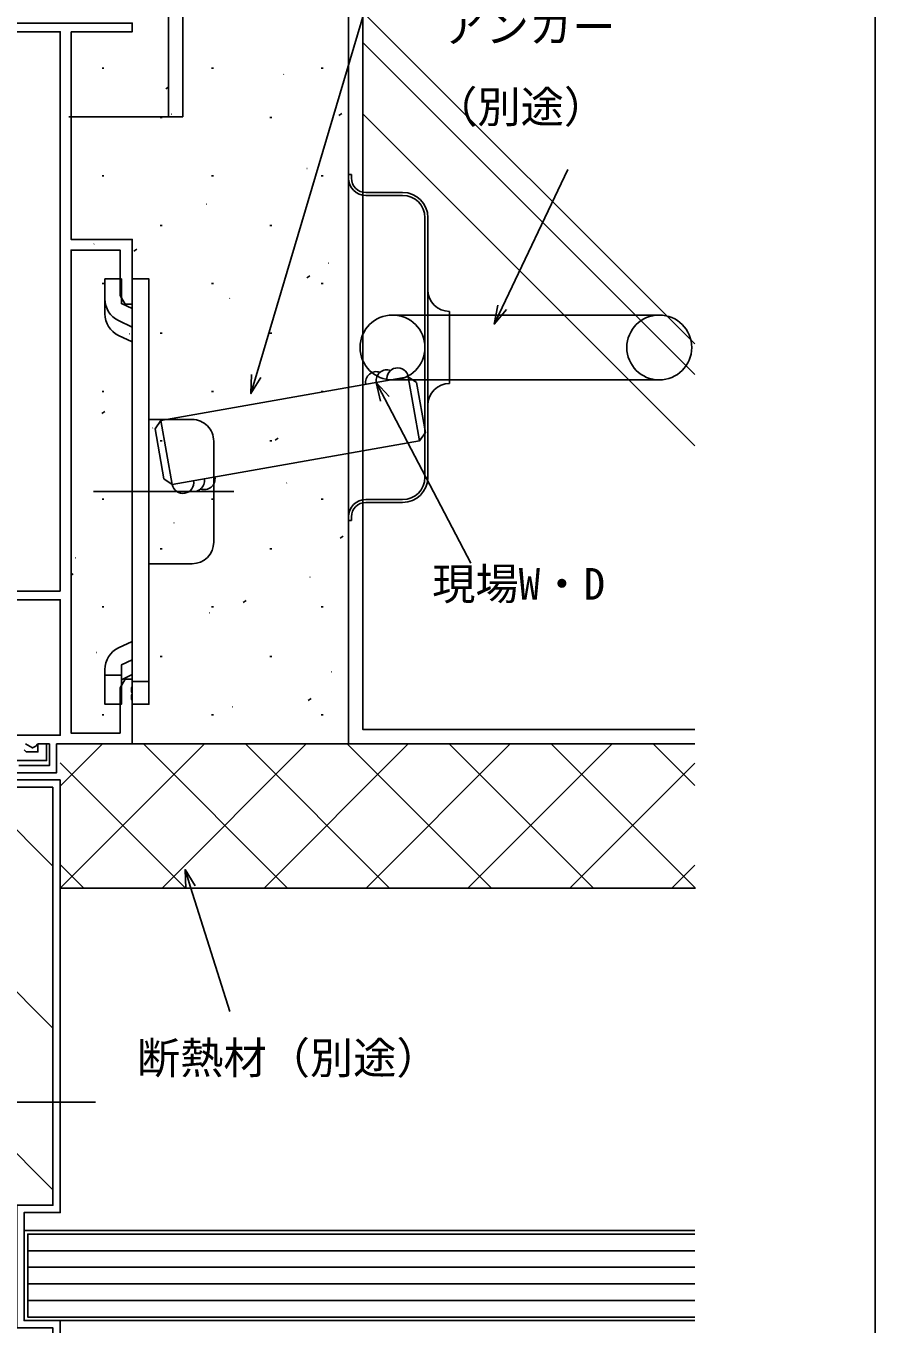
# Model space of a CAD drawing. Units: millimetres, scale not verified. Extents: x -437 to 438, y -344 to 341.
# Drawn here: x 320.4 to 438.2, y -199.2 to -19.1 of the extents above; entities that cross this region are included whole.
import ezdxf
from ezdxf.enums import TextEntityAlignment as Align

# ---------------------------------------------------------------- set-up
doc = ezdxf.new("R2010")
doc.units = ezdxf.units.MM
doc.header["$LTSCALE"] = 2
for name, color, linetype in [('0-2_YKK_11', 7, 'Continuous'), ('0-4_YKK_12', 2, 'Continuous'), ('0-5_YKK_13', 4, 'Continuous'), ('0-7_YKK_D', 6, 'Continuous'), ('0-8_YKK_ZWAK', 7, 'Continuous'), ('0-9_YSS_K', 3, 'Continuous')]:
    doc.layers.add(name, color=color, linetype=linetype)
doc.styles.add('ＭＳ ゴシック', font='')
doc.styles.get('ＭＳ ゴシック').set_extended_font_data('MS Gothic')

msp = doc.modelspace()

# ---------------------------------------------------------------- linework, layer by layer
at = {"layer": '0-2_YKK_11'}
for points in [[(326.667, -19.9), (335.167, -19.9), (335.167, -18.7), (310.167, -18.7), (310.167, -24.2), (309.167, -24.2)], [(318.667, -122.7), (324.667, -122.7), (324.667, -118.7), (335.167, -118.7), (335.167, -112.658), (335.047, -112.475), (335.047, -111.925), (335.167, -111.742), (335.167, -111.658), (335.047, -111.475), (335.047, -110.925), (335.167, -110.742), (335.167, -109.7), (334.167, -109.7), (333.467, -110.913), (333.467, -117.2), (326.667, -117.2), (326.667, -50.2), (333.467, -50.2), (333.467, -56.488), (334.167, -57.7), (335.167, -57.7), (335.167, -48.7), (326.667, -48.7), (326.667, -19.9)], [(287.967, -98.7), (325.167, -98.7), (325.167, -117.5), (318.667, -117.5)], [(318.667, -121), (323.267, -121), (323.267, -118.7), (322.067, -118.7), (322.067, -119.8), (320.467, -119.8), (320.167, -119.5)], [(320.347, -118.7), (321.317, -119.26), (321.767, -119), (322.067, -118.7), (323.667, -118.7), (323.667, -121.7), (319.429, -121.7)]]:
    msp.add_lwpolyline(points, dxfattribs=at)
msp.add_lwpolyline([(325.167, -97.5), (325.167, -19.9), (311.667, -19.9), (311.667, -25.7), (310.667, -25.7), (310.667, -97.5)], close=True, dxfattribs=at)
at = {"layer": '0-4_YKK_12'}
for p, q in [((340.167, 51.295), (340.167, -31.704)), ((326.367, -31.706), (342.167, -31.706)), ((174.167, -168.4), (330.067, -168.4))]:
    msp.add_line(p, q, dxfattribs=at)
for points in [[(342.167, 66.295), (342.167, 51.295), (342.167, -31.704)], [(324.667, -121.7), (324.667, -122.7), (323.667, -122.7)]]:
    msp.add_lwpolyline(points, dxfattribs=at)
at = {"layer": '0-5_YKK_13'}
for p, q in [((365.167, -39.7), (365.167, -40.2)), ((365.567, -39.7), (365.167, -39.7)), ((365.167, -40.2), (365.167, -87.2)), ((365.567, -39.7), (365.567, -40.2)), ((372.667, -42.2), (367.567, -42.2)), ((372.667, -42.6), (367.567, -42.6)), ((375.767, -55.7), (375.767, -45.7)), ((376.167, -55.7), (376.167, -45.7)), ((375.767, -55.7), (375.767, -71.7)), ((376.167, -71.7), (376.167, -55.7)), ((331.367, -59.032), (331.367, -56.494)), ((408.267, -59.2), (371.267, -59.2)), ((379.167, -58.7), (379.167, -68.7)), ((335.167, -60.861), (333.255, -59.956)), ((335.167, -62.906), (333.272, -62.023)), ((408.267, -68.2), (371.267, -68.2)), ((375.767, -81.7), (375.767, -71.7)), ((376.167, -81.7), (376.167, -71.7)), ((337.467, -73.7), (343.467, -73.7)), ((346.467, -76.7), (346.467, -90.7)), ((349.248, -83.7), (329.796, -83.7)), ((367.567, -84.8), (372.667, -84.8)), ((367.567, -85.2), (372.667, -85.2)), ((365.167, -87.2), (365.167, -87.7)), ((365.167, -87.7), (365.567, -87.7)), ((365.567, -87.2), (365.567, -87.7)), ((343.467, -93.7), (337.467, -93.7)), ((335.167, -104.494), (333.272, -105.377)), ((333.667, -109.143), (331.367, -109.143)), ((333.667, -109.794), (335.167, -109.084)), ((337.467, -110.025), (335.167, -110.025)), ((325.167, -168.4), (296.667, -168.4))]:
    msp.add_line(p, q, dxfattribs=at)
for points in [[(331.367, -56.973), (331.367, -54.2), (333.667, -54.2), (333.667, -57.606), (335.167, -58.316)], [(331.367, -108.368), (331.367, -110.906), (331.367, -113.2), (333.667, -113.2), (333.667, -107.731), (335.167, -107.032)]]:
    msp.add_lwpolyline(points, dxfattribs=at)
msp.add_lwpolyline([(335.167, -113.2), (335.167, -54.2), (337.467, -54.2), (337.467, -113.2)], close=True, dxfattribs=at)
msp.add_circle((371.267, -63.7), 4.5, dxfattribs=at)
for centre, radius, start, end in [((367.567, -40.2), 2.4, 180, 270), ((367.567, -40.2), 2, 180, 270), ((372.667, -45.7), 3.5, 0, 90), ((372.667, -45.7), 3.1, 0, 90), ((379.167, -55.7), 3, 180, 270), ((334.667, -56.973), 3.3, 180, 244.66912), ((334.667, -59.032), 3.3, 180, 245), ((408.267, -63.7), 4.5, 90, 270), ((408.267, -63.7), 4.5, 270, 90), ((379.167, -71.7), 3, 90, 180), ((343.467, -76.7), 3, 359.99998, 90.00002), ((372.667, -81.7), 3.1, 270, 0), ((372.667, -81.7), 3.5, 270, 0), ((367.567, -87.2), 2.4, 90, 180), ((367.567, -87.2), 2, 90, 180), ((343.467, -90.7), 3, 270, 359.99998), ((334.667, -108.368), 3.3, 115, 180)]:
    msp.add_arc(centre, radius, start, end, dxfattribs=at)
at = {"layer": '0-7_YKK_D'}
for points in [[(351.633, -70.103), (352.358, -67.658), (374.638, 7.421)], [(385.384, -60.446), (386.479, -58.143), (395.575, -39)], [(387.096, -58.436), (385.384, -60.446), (385.861, -57.85)], [(353.014, -67.852), (351.633, -70.103), (351.703, -67.464)], [(369.598, -71.131), (369.02, -68.555), (370.808, -70.497)], [(369.02, -68.555), (370.203, -70.814), (382.15, -93.615)], [(342.597, -138.774), (342.479, -136.137), (343.9, -138.362)], [(342.479, -136.137), (343.248, -138.568), (348.705, -155.816)]]:
    msp.add_lwpolyline(points, dxfattribs=at)
at = {"layer": '0-8_YKK_ZWAK'}
msp.add_lwpolyline([(-436.8, -343.7), (438.2, -343.7), (438.2, 306.3)], dxfattribs=at)
at = {"layer": '0-9_YSS_K'}
for p, q in [((367.167, -17.167), (413.2, -63.2)), ((367.167, -21.41), (413.2, -67.443)), ((330.977, -24.945), (331.227, -24.945)), ((346.177, -24.945), (346.427, -24.945)), ((361.377, -24.945), (361.627, -24.945)), ((356.16, -25.823), (356.207, -25.806)), ((339.805, -27.829), (340.222, -27.553)), ((339.052, -31.82), (339.302, -31.82)), ((340.559, -31.347), (340.606, -31.33)), ((354.252, -31.82), (354.502, -31.82)), ((363.819, -31.523), (364.236, -31.247)), ((367.167, -31.309), (413.2, -77.342)), ((359.39, -38.883), (359.437, -38.867)), ((330.977, -39.895), (331.227, -39.895)), ((346.177, -39.895), (346.427, -39.895)), ((361.377, -39.895), (361.627, -39.895)), ((345.439, -43.824), (345.486, -43.807)), ((339.052, -46.77), (339.302, -46.77)), ((354.252, -46.77), (354.502, -46.77)), ((329.838, -49.348), (329.885, -49.332)), ((335.383, -50.345), (335.8, -50.069)), ((362.384, -52.028), (362.432, -52.011)), ((359.397, -54.039), (359.813, -53.763)), ((330.977, -54.845), (331.227, -54.845)), ((346.177, -54.845), (346.427, -54.845)), ((361.377, -54.845), (361.627, -54.845)), ((348.669, -56.885), (348.716, -56.868)), ((334.718, -61.825), (334.765, -61.808)), ((339.052, -61.72), (339.302, -61.72)), ((354.252, -61.72), (354.502, -61.72)), ((373.45, -67.771), (339.146, -73.852)), ((330.977, -69.795), (331.227, -69.795)), ((346.177, -69.795), (346.427, -69.795)), ((351.663, -70.029), (351.711, -70.012)), ((361.377, -69.795), (361.627, -69.795)), ((330.961, -72.861), (331.378, -72.585)), ((337.948, -74.886), (337.995, -74.869)), ((339.052, -76.67), (339.302, -76.67)), ((375.021, -76.633), (340.717, -82.714)), ((354.252, -76.67), (354.502, -76.67)), ((354.974, -76.555), (355.391, -76.279)), ((356.543, -82.506), (356.59, -82.489)), ((330.977, -84.745), (331.227, -84.745)), ((346.177, -84.745), (346.427, -84.745)), ((361.377, -84.745), (361.627, -84.745)), ((340.942, -88.03), (340.99, -88.014)), ((363.999, -90.171), (364.416, -89.895)), ((339.052, -91.62), (339.302, -91.62)), ((354.252, -91.62), (354.502, -91.62)), ((327.227, -92.887), (327.274, -92.871)), ((326.735, -95.247), (326.956, -95.101)), ((359.773, -95.567), (359.82, -95.55)), ((350.552, -99.071), (350.969, -98.795)), ((330.977, -99.695), (331.227, -99.695)), ((345.822, -100.507), (345.869, -100.49)), ((346.177, -99.695), (346.427, -99.695)), ((361.377, -99.695), (361.627, -99.695)), ((330.221, -106.032), (330.269, -106.015)), ((339.052, -106.57), (339.302, -106.57)), ((354.252, -106.57), (354.502, -106.57)), ((362.768, -108.711), (362.815, -108.694)), ((359.576, -112.687), (359.993, -112.411)), ((330.977, -114.645), (331.227, -114.645)), ((346.177, -114.645), (346.427, -114.645)), ((349.052, -113.568), (349.099, -113.551)), ((361.377, -114.645), (361.627, -114.645)), ((345.165, -118.7), (325.167, -138.698)), ((331.023, -118.7), (325.167, -124.556)), ((365.167, -118.7), (334.667, -118.7)), ((356.706, -138.7), (336.706, -118.7)), ((359.307, -118.7), (339.307, -138.7)), ((370.848, -138.7), (350.848, -118.7)), ((373.449, -118.7), (353.449, -138.7)), ((384.991, -138.7), (364.991, -118.7)), ((387.591, -118.7), (367.591, -138.7)), ((399.133, -138.7), (379.133, -118.7)), ((401.733, -118.7), (381.733, -138.7)), ((413.2, -138.625), (393.275, -118.7)), ((413.2, -124.483), (407.417, -118.7)), ((342.564, -138.7), (325.167, -121.303)), ((413.2, -121.376), (395.876, -138.7)), ((313.2, -124.7), (324.167, -135.668)), ((328.422, -138.7), (325.167, -135.445)), ((413.2, -135.518), (410.018, -138.7)), ((306.167, -140.118), (324.167, -158.118)), ((413.275, -138.7), (325.167, -138.7)), ((306.167, -162.569), (324.167, -180.569)), ((320.667, -189), (413.2, -189)), ((320.667, -191.3), (413.2, -191.3)), ((320.667, -193.6), (413.2, -193.6)), ((320.667, -195.9), (413.2, -195.9))]:
    msp.add_line(p, q, dxfattribs=at)
for points in [[(413.2, 31.3), (335.167, 31.3), (335.167, -3.7), (365.167, -11.2), (365.167, -118.7), (413.2, -118.7)], [(413.2, 29.3), (337.167, 29.3), (337.167, -2.139), (367.167, -9.639), (367.167, -116.7), (413.2, -116.7)], [(413.2, -198.7), (320.167, -198.7), (320.167, -186.2), (413.2, -186.2)], [(413.2, -198.2), (320.667, -198.2), (320.667, -186.7), (413.2, -186.7)]]:
    msp.add_lwpolyline(points, dxfattribs=at)
for points in [[(373.45, -67.771), (375.021, -76.633), (375.831, -75.473), (374.609, -68.581)], [(340.717, -82.711), (339.146, -73.85), (338.335, -75.009), (339.557, -81.901)], [(325.167, -123.7), (308.167, -123.7), (308.167, -138.7), (305.167, -138.7), (305.167, -208.7), (325.167, -208.7), (325.167, -198.7), (320.167, -198.7), (320.167, -183.7), (325.167, -183.7)], [(324.167, -124.7), (309.167, -124.7), (309.167, -139.7), (306.167, -139.7), (306.167, -207.7), (324.167, -207.7), (324.167, -199.7), (319.167, -199.7), (319.167, -182.7), (324.167, -182.7)]]:
    msp.add_lwpolyline(points, close=True, dxfattribs=at)
for centre, start, end in [((371.974, -68.032), 10.04394, 190.04392), ((369.02, -68.555), 70.04391, 190.04392), ((370.497, -68.294), 70.04391, 190.04392), ((342.192, -82.447), 190.04394, 10.04392), ((343.669, -82.185), 250.04391, 10.04392), ((345.146, -81.924), 250.04391, 10.04392)]:
    msp.add_arc(centre, 1.5, start, end, dxfattribs=at)

# ---------------------------------------------------------------- texts
at = {"layer": '0-7_YKK_D', "style": 'ＭＳ ゴシック'}
for s, p in [('アンカー', (378.192, -22.721)), ('（別途）', (377.033, -33.846)), ('現場W・D', (376.764, -100.014)), ('断熱材（別途）', (335.806, -165.775))]:
    msp.add_text(s, height=4.399, dxfattribs=at).set_placement(p, align=Align.BOTTOM_LEFT)

doc.saveas('drawing.dxf')
